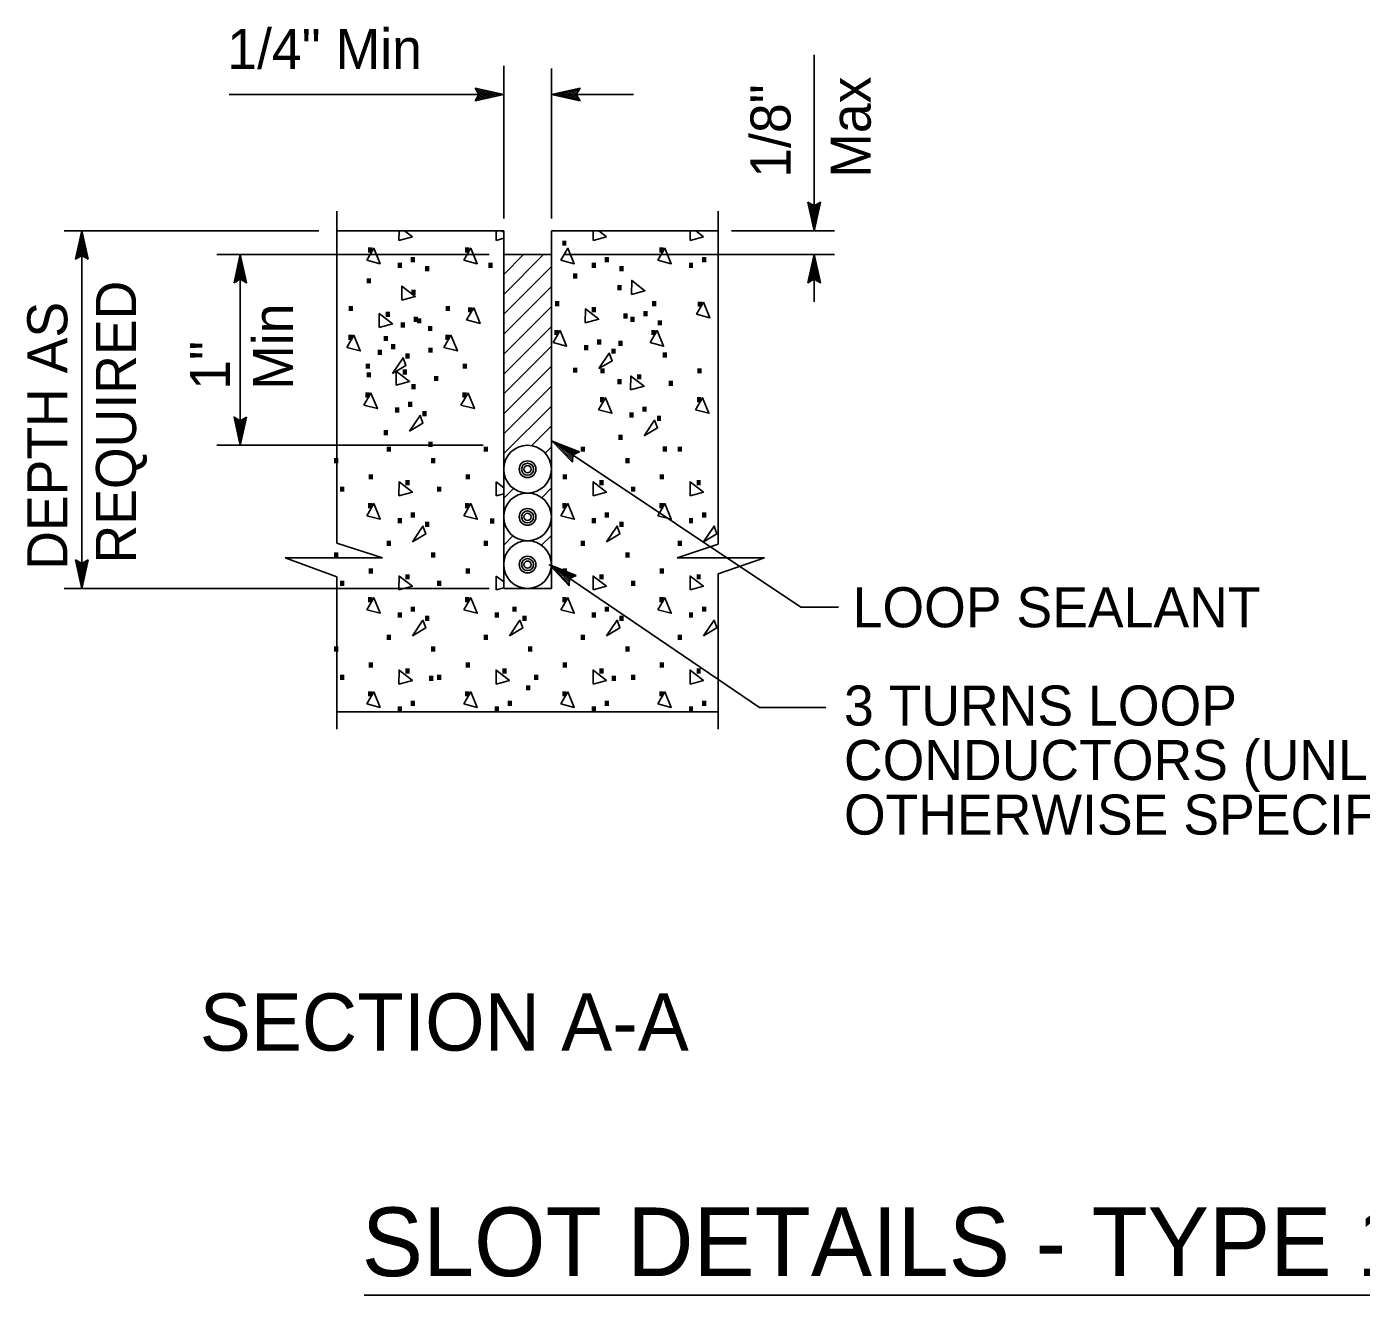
# Model space of a CAD drawing. Extents: x -894 to 866, y -476 to 714.
# Drawn here: x 17.8 to 251, y 159.4 to 381.1 of the extents above; entities that cross this region are included whole.
import ezdxf

# ---------------------------------------------------------------- set-up
doc = ezdxf.new("R2010")
doc.units = 0
for name, color, linetype in [('56 Stage 3 Anno', 7, 'Continuous'), ('57 Undefined', 7, 'Continuous'), ('60 Nongeo Data', 7, 'Continuous')]:
    doc.layers.add(name, color=color, linetype=linetype)

msp = doc.modelspace()

# ---------------------------------------------------------------- linework, layer by layer
at = {"layer": '56 Stage 3 Anno'}
for p, q in [((155.43, 345.43), (155.43, 376.16)), ((101.18, 347.56), (101.18, 374.25)), ((109.52, 347.56), (109.52, 373.75)), ((53.25, 369.2), (101.18, 369.2)), ((96.85, 369.2), (96.18, 370.32)), ((96.18, 370.32), (96.18, 370.32)), ((96.18, 370.32), (101.18, 369.2)), ((101.18, 369.2), (96.18, 368.09)), ((96.18, 368.09), (96.85, 369.2)), ((96.36, 370.02), (100.03, 369.2)), ((100.02, 369.2), (96.38, 368.39)), ((98.88, 369.2), (96.53, 368.68)), ((96.56, 369.72), (98.88, 369.2)), ((96.7, 369.43), (97.73, 369.21)), ((97.73, 369.21), (96.72, 368.98)), ((101.18, 369.2), (101.18, 369.2)), ((109.52, 369.2), (114.52, 370.31)), ((109.52, 369.2), (123.87, 369.2)), ((114.52, 368.09), (109.52, 369.2)), ((109.52, 369.2), (109.52, 369.2)), ((110.67, 369.21), (114.32, 370.01)), ((114.34, 368.38), (110.67, 369.2)), ((111.82, 369.2), (114.17, 369.72)), ((114.14, 368.68), (111.82, 369.2)), ((112.97, 369.2), (113.98, 369.42)), ((113.99, 368.97), (112.97, 369.2)), ((114.52, 370.31), (113.85, 369.2)), ((113.85, 369.2), (114.52, 368.09)), ((114.52, 370.31), (114.52, 370.31)), ((96.18, 368.09), (96.18, 368.09)), ((114.52, 368.09), (114.52, 368.09)), ((155.43, 345.43), (154.32, 350.43)), ((154.32, 350.43), (154.32, 350.43)), ((154.32, 350.43), (155.43, 349.76)), ((155.42, 346.59), (154.62, 350.23)), ((155.43, 347.73), (154.91, 350.09)), ((155.43, 348.88), (155.21, 349.89)), ((155.43, 349.76), (156.54, 350.43)), ((156.54, 350.43), (155.43, 345.43)), ((156.25, 350.25), (155.43, 346.58)), ((155.95, 350.05), (155.43, 347.73)), ((155.66, 349.91), (155.43, 348.88)), ((156.54, 350.43), (156.54, 350.43)), ((68.89, 345.43), (24.4, 345.43)), ((26.38, 340.43), (27.49, 345.43)), ((27.49, 282.93), (27.49, 345.43)), ((27.49, 345.43), (27.49, 345.43)), ((27.49, 345.43), (28.6, 340.43)), ((141, 345.43), (158.99, 345.43)), ((155.43, 345.43), (155.43, 345.43)), ((26.67, 340.61), (27.49, 344.28)), ((26.97, 340.8), (27.49, 343.12)), ((27.49, 343.12), (28.01, 340.77)), ((27.5, 344.27), (28.3, 340.62)), ((27.49, 341.09), (26.38, 340.43)), ((26.38, 340.43), (26.38, 340.43)), ((27.26, 340.95), (27.49, 341.97)), ((27.49, 341.97), (27.71, 340.97)), ((28.6, 340.43), (27.49, 341.09)), ((28.6, 340.43), (28.6, 340.43)), ((98.64, 341.26), (51.07, 341.26)), ((55.17, 307.93), (55.17, 341.26)), ((111.79, 341.26), (158.99, 341.26)), ((155.43, 333.02), (155.43, 341.26)), ((97.62, 307.93), (51.07, 307.93)), ((153.12, 279.64), (109.65, 308.68)), ((113.18, 304.97), (109.65, 308.68)), ((109.65, 308.68), (109.65, 308.68)), ((109.65, 308.68), (114.42, 306.82)), ((113.2, 305.32), (110.6, 308.04)), ((110.61, 308.04), (114.09, 306.68)), ((113.2, 305.68), (111.56, 307.4)), ((111.56, 307.4), (113.81, 306.52)), ((113.24, 306), (112.52, 306.76)), ((112.52, 306.76), (113.48, 306.38)), ((113.25, 306.27), (113.18, 304.97)), ((114.42, 306.82), (113.25, 306.27)), ((114.42, 306.82), (114.42, 306.82)), ((113.18, 304.97), (113.18, 304.97)), ((27.49, 282.93), (26.39, 287.93)), ((26.39, 287.93), (26.39, 287.93)), ((26.39, 287.93), (27.49, 287.26)), ((27.49, 284.09), (26.68, 287.73)), ((27.5, 285.23), (26.97, 287.58)), ((27.5, 286.38), (27.27, 287.39)), ((27.49, 287.26), (28.61, 287.93)), ((28.61, 287.93), (27.49, 282.93)), ((28.31, 287.75), (27.49, 284.08)), ((28.01, 287.55), (27.5, 285.23)), ((27.73, 287.4), (27.5, 286.38)), ((28.61, 287.93), (28.61, 287.93)), ((145.89, 262.13), (109.1, 287.09)), ((112.61, 283.36), (109.1, 287.09)), ((109.1, 287.09), (109.1, 287.09)), ((109.1, 287.09), (113.86, 285.2)), ((112.63, 283.7), (110.05, 286.44)), ((110.06, 286.44), (113.53, 285.06)), ((112.63, 284.06), (111, 285.79)), ((111, 285.79), (113.24, 284.9)), ((112.67, 284.38), (111.95, 285.15)), ((111.95, 285.15), (112.91, 284.77)), ((112.68, 284.66), (112.61, 283.36)), ((113.86, 285.2), (112.68, 284.66)), ((113.86, 285.2), (113.86, 285.2)), ((98.64, 282.93), (24.4, 282.93)), ((27.49, 282.93), (27.49, 282.93)), ((112.61, 283.36), (112.61, 283.36)), ((159.68, 279.64), (153.12, 279.64)), ((157.47, 262.13), (145.89, 262.13))]:
    msp.add_line(p, q, dxfattribs=at)
for points in [[(54.07, 336.34), (55.17, 341.26), (56.26, 336.34), (55.97, 336.51), (55.17, 340.12), (54.36, 336.51), (54.65, 336.69), (55.17, 338.99), (55.68, 336.69), (55.39, 336.86), (55.17, 337.86), (54.95, 336.86), (55.17, 337), (56.26, 336.34), (55.17, 337)], [(154.33, 336.34), (155.43, 341.26), (156.52, 336.34), (156.23, 336.52), (155.43, 340.12), (154.62, 336.52), (154.91, 336.69), (155.43, 339), (155.94, 336.69), (155.65, 336.87), (155.42, 337.86), (155.2, 336.86), (155.43, 337), (156.52, 336.34), (155.43, 337)], [(56.27, 312.85), (55.17, 307.93), (54.08, 312.85), (54.37, 312.67), (55.17, 309.07), (55.98, 312.67), (55.69, 312.5), (55.17, 310.19), (54.66, 312.5), (54.95, 312.32), (55.17, 311.33), (55.4, 312.33), (55.17, 312.19), (54.08, 312.85), (55.17, 312.19)]]:
    msp.add_lwpolyline(points, close=True, dxfattribs=at)
at = {"layer": '57 Undefined'}
msp.add_line((76.81, 159.43), (633.05, 159.43), dxfattribs=at)
at = {"layer": '60 Nongeo Data'}
for p, q in [((72.02, 348.85), (72.02, 290.81)), ((138.68, 348.85), (138.68, 290.64)), ((72.02, 345.43), (101.18, 345.43)), ((101.18, 345.43), (101.18, 282.93)), ((109.52, 345.43), (109.52, 282.93)), ((109.52, 345.43), (138.68, 345.43)), ((109.52, 345.43), (109.52, 344.94)), ((101.18, 341.26), (109.52, 341.26)), ((101.18, 341.26), (101.18, 341.26)), ((101.18, 337.78), (104.66, 341.26)), ((101.18, 334.3), (108.14, 341.26)), ((101.18, 330.82), (109.52, 339.15)), ((101.18, 327.34), (109.52, 335.67)), ((101.18, 323.86), (109.52, 332.19)), ((101.18, 320.38), (109.52, 328.71)), ((101.18, 316.9), (109.52, 325.23)), ((101.18, 313.42), (109.52, 321.75)), ((101.18, 309.94), (109.52, 318.27)), ((101.29, 306.57), (109.52, 314.79)), ((106.13, 307.93), (109.52, 311.32)), ((108.41, 306.55), (109.52, 307.65)), ((101.18, 298.72), (102.87, 300.41)), ((107.82, 298.78), (109.52, 300.48)), ((101.18, 290.5), (102.8, 292.13)), ((107.79, 290.47), (109.52, 292.19)), ((80, 288.27), (72.02, 290.81)), ((131.49, 288.27), (138.68, 290.64)), ((62.98, 288.27), (80, 288.27)), ((62.98, 288.27), (72.02, 284.94)), ((131.49, 288.27), (146.77, 288.27)), ((146.77, 288.27), (138.68, 285.5)), ((72.02, 284.94), (72.02, 258.33)), ((138.68, 285.5), (138.68, 258.33)), ((101.18, 282.93), (109.52, 282.93)), ((72.02, 261.39), (138.68, 261.39))]:
    msp.add_line(p, q, dxfattribs=at)
for points in [[(82.88, 343.73), (82.9, 345.43)], [(83.87, 345.43), (85.23, 344.37)], [(99.84, 343.73), (99.85, 345.43)], [(100.82, 345.43), (101.18, 345.15)], [(116.79, 343.73), (116.8, 345.43)], [(117.78, 345.43), (119.13, 344.37)], [(133.75, 343.73), (133.76, 345.43)], [(134.73, 345.43), (136.09, 344.37)], [(85.23, 344.37), (82.88, 343.73)], [(101.18, 344.1), (99.84, 343.73)], [(119.13, 344.37), (116.79, 343.73)], [(136.09, 344.37), (133.75, 343.73)], [(99.84, 299.1), (99.86, 301.54)], [(99.86, 301.54), (101.18, 300.51)], [(101.18, 299.46), (99.84, 299.1)], [(99.84, 282.66), (99.86, 285.1)], [(99.86, 285.1), (101.18, 284.07)], [(101.18, 283.03), (99.84, 282.66)]]:
    msp.add_lwpolyline(points, dxfattribs=at)
for points in [[(77.25, 340.27), (78.49, 342.37), (79.6, 339.65)], [(94.21, 340.27), (95.44, 342.37), (96.56, 339.65)], [(111.16, 340.27), (112.4, 342.37), (113.51, 339.65)], [(128.12, 340.27), (129.35, 342.37), (130.47, 339.65)], [(123.53, 334.29), (123.55, 336.73), (125.87, 334.93)], [(83.38, 333.3), (83.4, 335.74), (85.72, 333.94)], [(94.7, 329.83), (95.94, 331.94), (97.05, 329.22)], [(115.43, 329.33), (115.45, 331.77), (117.78, 329.97)], [(134.85, 330.83), (136.09, 332.93), (137.2, 330.21)], [(79.41, 328.51), (79.43, 330.95), (81.76, 329.15)], [(73.78, 325.04), (75.02, 327.15), (76.13, 324.43)], [(90.74, 325.04), (91.97, 327.15), (93.09, 324.43)], [(109.8, 325.87), (111.04, 327.97), (112.15, 325.25)], [(126.76, 325.87), (127.99, 327.97), (129.11, 325.25)], [(81.76, 320.5), (83.61, 323.23), (84.11, 321.87)], [(117.78, 321.33), (119.63, 324.05), (120.12, 322.69)], [(82.39, 318.43), (82.41, 320.87), (84.73, 319.07)], [(123.36, 317.6), (123.38, 320.04), (125.71, 318.24)], [(76.76, 314.96), (77.99, 317.07), (79.11, 314.35)], [(93.71, 314.96), (94.95, 317.07), (96.06, 314.35)], [(117.73, 314.14), (118.97, 316.24), (120.08, 313.52)], [(134.69, 314.14), (135.92, 316.24), (137.04, 313.52)], [(84.73, 310.43), (86.58, 313.15), (87.08, 311.79)], [(125.71, 309.6), (127.56, 312.32), (128.06, 310.96)], [(82.88, 299.1), (82.9, 301.54), (85.23, 299.74)], [(116.79, 299.1), (116.81, 301.54), (119.13, 299.74)], [(133.75, 299.1), (133.76, 301.54), (136.09, 299.74)], [(77.25, 295.63), (78.49, 297.74), (79.6, 295.01)], [(94.21, 295.63), (95.44, 297.74), (96.56, 295.01)], [(111.16, 295.63), (112.4, 297.74), (113.51, 295.01)], [(128.12, 295.63), (129.35, 297.74), (130.47, 295.01)], [(85.23, 291.09), (87.08, 293.81), (87.58, 292.45)], [(119.13, 291.09), (120.99, 293.81), (121.48, 292.45)], [(136.09, 291.09), (137.94, 293.81), (138.44, 292.45)], [(82.88, 282.66), (82.9, 285.1), (85.23, 283.3)], [(116.79, 282.66), (116.81, 285.1), (119.13, 283.3)], [(133.75, 282.66), (133.76, 285.1), (136.09, 283.3)], [(77.25, 279.19), (78.49, 281.3), (79.6, 278.58)], [(94.21, 279.19), (95.44, 281.3), (96.56, 278.58)], [(111.16, 279.19), (112.4, 281.3), (113.51, 278.58)], [(128.12, 279.19), (129.35, 281.3), (130.47, 278.58)], [(85.23, 274.66), (87.08, 277.38), (87.58, 276.02)], [(102.18, 274.66), (104.03, 277.38), (104.53, 276.02)], [(119.13, 274.66), (120.99, 277.38), (121.48, 276.02)], [(136.09, 274.66), (137.94, 277.38), (138.44, 276.02)], [(82.88, 266.22), (82.9, 268.66), (85.23, 266.86)], [(99.84, 266.22), (99.86, 268.66), (102.18, 266.86)], [(116.79, 266.22), (116.81, 268.66), (119.13, 266.86)], [(133.75, 266.22), (133.76, 268.66), (136.09, 266.86)], [(77.25, 262.76), (78.49, 264.86), (79.6, 262.14)], [(94.21, 262.76), (95.44, 264.86), (96.56, 262.14)], [(111.16, 262.76), (112.4, 264.86), (113.51, 262.14)], [(128.12, 262.76), (129.35, 264.86), (130.47, 262.14)]]:
    msp.add_lwpolyline(points, close=True, dxfattribs=at)
for centre, radius in [((105.35, 303.76), 4.17), ((105.35, 303.76), 1.46), ((105.35, 303.76), 1.04), ((105.35, 303.76), 0.625), ((105.35, 295.43), 4.17), ((105.35, 295.43), 1.46), ((105.35, 295.43), 1.04), ((105.35, 295.43), 0.625), ((105.35, 287.09), 4.17), ((105.35, 287.09), 1.46), ((105.35, 287.09), 1.04), ((105.35, 287.09), 0.625)]:
    msp.add_circle(centre, radius, dxfattribs=at)

# ---------------------------------------------------------------- texts
at = {"layer": '57 Undefined'}
for s, height, p in [('1/4" Min', 7, (52.88, 373.69)), ('LOOP SEALANT', 7, (162.15, 276.14)), ('3 TURNS LOOP', 7, (160.63, 258.97)), ('CONDUCTORS (UNLESS', 7, (160.63, 249.45)), ('OTHERWISE SPECIFIED)', 7, (160.63, 239.92)), ('SECTION A-A', 10, (48.08, 202.18)), ('SLOT DETAILS - TYPE 1 AND TYPE 2 LOOP CONDUCTOR', 12, (76.38, 162.78))]:
    msp.add_text(s, height=height, dxfattribs=at).set_placement(p)
for s, p in [('Max', (165.3, 354.67)), ('1/8"', (151.3, 354.67)), ('REQUIRED', (36.95, 287.28)), ('DEPTH AS', (24.95, 286.18)), ('Min', (64.36, 317.63)), ('1"', (53.36, 317.63))]:
    msp.add_text(s, height=7, rotation=90, dxfattribs=at).set_placement(p)
at = {"layer": '60 Nongeo Data'}
for p in [(110.68, 342.79), (76.78, 341.58), (84.23, 339.92), (93.73, 341.58), (118.13, 339.92), (127.64, 341.58), (135.09, 339.92), (81.94, 338.92), (86.74, 338.32), (97.77, 338.92), (115.85, 338.92), (120.65, 338.32), (132.81, 338.92), (76.54, 336.21), (112.56, 337.04), (120.33, 335), (84.31, 334.18), (73.39, 331.38), (79.82, 330.34), (90.34, 331.38), (94.23, 331.14), (109.41, 332.21), (115.84, 331.17), (124.87, 330.48), (126.36, 332.21), (134.38, 332.13), (82.44, 328.49), (84.72, 329.49), (85.34, 329.22), (87.24, 327.88), (121.36, 330.05), (122.59, 329.48), (127.39, 328.87), (73.31, 326.35), (79.52, 326.14), (90.26, 326.35), (109.33, 327.18), (116.78, 325.52), (126.28, 327.18), (78.47, 323.7), (80.76, 324.7), (87.28, 324.1), (114.49, 324.52), (119.29, 323.92), (120.49, 325.31), (128.26, 323.27), (76.36, 321.3), (83.27, 323.09), (93.31, 321.3), (76.54, 319.78), (82.79, 320.26), (88.31, 319.14), (112.56, 320.6), (117.34, 320.48), (120.33, 318.57), (123.77, 319.44), (134.29, 320.48), (76.28, 316.27), (84.31, 317.74), (93.23, 316.27), (129.29, 318.32), (83.73, 314.62), (117.26, 315.44), (134.21, 315.44), (81.45, 313.62), (86.25, 313.01), (122.42, 312.79), (124.71, 313.79), (127.22, 312.19), (79.52, 309.7), (87.28, 307.66), (120.49, 308.87), (70.83, 304.77), (80.01, 306.8), (87.78, 304.77), (96.97, 306.8), (113.92, 306.8), (121.69, 304.77), (128.26, 306.83), (130.87, 306.8), (76.86, 301.97), (83.29, 300.93), (93.81, 301.97), (110.76, 301.97), (117.19, 300.93), (127.72, 301.97), (134.15, 300.93), (71.85, 299.81), (88.81, 299.81), (122.72, 299.81), (76.78, 296.94), (84.23, 295.29), (93.73, 296.94), (110.68, 296.94), (118.13, 295.29), (127.64, 296.94), (135.09, 295.29), (81.94, 294.29), (86.74, 293.68), (98.06, 294.24), (115.85, 294.29), (120.65, 293.68), (132.81, 294.29), (70.83, 288.33), (80.01, 290.37), (87.78, 288.33), (96.97, 290.37), (113.92, 290.37), (121.69, 288.33), (130.87, 290.37), (76.86, 285.53), (83.29, 284.49), (93.81, 285.53), (110.76, 285.53), (117.19, 284.49), (127.72, 285.53), (134.15, 284.49), (71.85, 283.37), (88.81, 283.37), (122.72, 283.37), (76.78, 280.5), (93.73, 280.5), (110.68, 280.5), (127.64, 280.5), (81.94, 277.85), (84.23, 278.85), (86.74, 277.24), (98.9, 277.85), (101.95, 278.85), (103.7, 277.24), (115.85, 277.85), (118.13, 278.85), (120.65, 277.24), (132.81, 277.85), (135.09, 278.85), (70.83, 271.89), (80.01, 273.93), (87.78, 271.89), (96.97, 273.93), (104.73, 271.89), (113.92, 273.93), (121.69, 271.89), (130.87, 273.93), (76.86, 269.09), (83.29, 268.06), (93.81, 269.09), (100.24, 268.06), (110.76, 269.09), (117.19, 268.06), (127.72, 269.09), (134.15, 268.06), (71.85, 266.93), (87.4, 266.75), (88.81, 266.93), (104.36, 265.1), (105.76, 266.93), (119.33, 266.75), (122.72, 266.93), (76.78, 264.06), (93.73, 264.06), (110.68, 264.06), (127.64, 264.06), (81.94, 261.41), (84.23, 262.41), (98.9, 261.41), (101.18, 262.41), (115.85, 261.41), (118.13, 262.41), (132.81, 261.41), (135.09, 262.41)]:
    msp.add_text('.', height=5.91, dxfattribs=at).set_placement(p)

doc.saveas('drawing.dxf')
